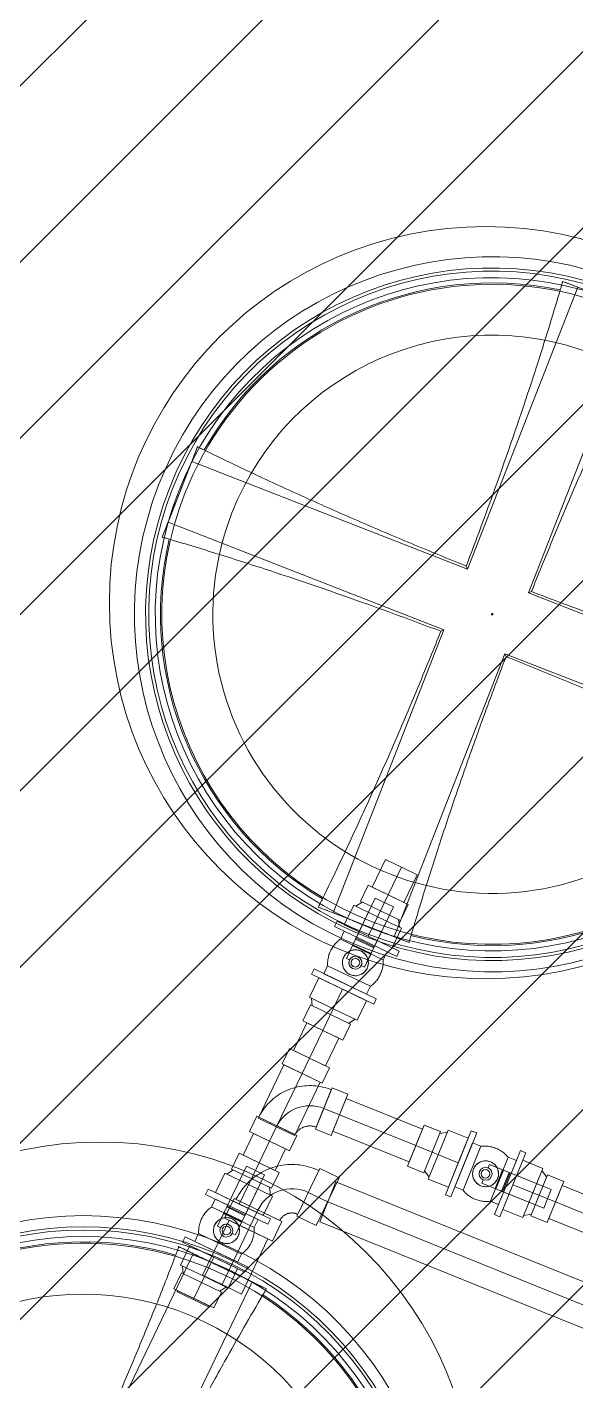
# Model space of a CAD drawing. Header units: metres. Extents: x -207 to 292, y -187 to 169.
# Drawn here: x -126.835 to -125.437, y -53.371 to -49.922 of the extents above; entities that cross this region are included whole.
import ezdxf

# ---------------------------------------------------------------- set-up
doc = ezdxf.new("R2010")
doc.units = ezdxf.units.M
for name, color, linetype, lineweight in [('EQUIPOS PIS', 7, 'Continuous', 9), ('P-PIPE', 7, 'Continuous', 9), ('P-PIPE-CNTR', 7, 'Continuous', 9), ('P-SANR-FIXT', 7, 'Continuous', 9)]:
    doc.layers.add(name, color=color, linetype=linetype, lineweight=lineweight)
doc.layers.add('PR10-ARQ-PL-001-Emplazamiento-C-1_dwg', color=7, linetype='Continuous', lineweight=9, true_color=0x767676)

# ---------------------------------------------------------------- blocks, each defined once
blk = doc.blocks.new('M_Las Quemas- Abastecimiento - M_Las Quemas- Abastecimiento-2189080-PLANTA EMPLAZAMIENTO ACTUALIZADO')
at = {"layer": 'P-SANR-FIXT'}
for p, q in [((-0.1416, 0.8554), (-0.1, 0.8554)), ((-0.1, 0.8554), (0.0663, 0.8554)), ((-0.1, 0.8554), (-0.1, 0.0845)), ((0.0663, 0.8554), (0.107, 0.8554)), ((0.0663, 0.8554), (0.0663, 0.0845)), ((-0.854, 0.0845), (-0.854, 0.1254)), ((0.8407, 0.1238), (0.8407, 0.0845)), ((-0.1, 0.0845), (-0.854, 0.0845)), ((-0.854, 0.0845), (-0.854, -0.0818)), ((-0.1061, 0.0906), (-0.1, 0.0845)), ((0.0663, 0.0845), (0.0721, 0.0903)), ((0.8407, 0.0845), (0.0663, 0.0845)), ((0.8407, -0.0818), (0.8407, 0.0845)), ((-0.854, -0.1226), (-0.854, -0.0818)), ((-0.854, -0.0818), (-0.1, -0.0818)), ((-0.1, -0.0818), (-0.106, -0.0878)), ((-0.1, -0.0818), (-0.1, -0.8559)), ((0.0721, -0.0876), (0.0663, -0.0818)), ((0.0663, -0.0818), (0.0663, -0.8559)), ((0.0663, -0.0818), (0.8407, -0.0818)), ((0.8407, -0.0818), (0.8407, -0.121)), ((-0.1, -0.8559), (-0.1416, -0.8559)), ((0.0663, -0.8559), (-0.1, -0.8559)), ((0.1071, -0.8559), (0.0663, -0.8559))]:
    blk.add_line(p, q, dxfattribs=at)
for radius, start, end in [(0.9108, 0, 180), (0.9108, 0, 180), (0.8822, 0, 180), (0.8822, 0, 180), (0.8742, 0, 180), (0.8576, 0, 180), (0.8576, 0, 180), (0.8408, 360, 180), (0.8443, 99.4666, 171.5984), (0.8443, 8.4016, 82.8449), (0.7112, 0, 180), (0.8443, 0, 5.2887), (0.9108, 180, 360), (0.9108, 180, 360), (0.8822, 180, 360), (0.8822, 180, 360), (0.8742, 180, 360), (0.8576, 180, 360), (0.8576, 180, 360), (0.8408, 180, 360), (0.7112, 180, 0), (0.00179, 360, 180), (0.00179, 0, 180), (0.00179, 180, 360), (0.00179, 180, 0), (0.8443, 354.7113, 360), (0.8443, 188.2168, 260.5334), (0.8443, 277.1551, 351.7832)]:
    blk.add_arc((0, 0), radius, start, end, dxfattribs=at)
for points in [[(-0.1389, 0.8328), (-0.1392, 0.8372), (-0.1399, 0.8454), (-0.1409, 0.8523), (-0.1416, 0.8554)], [(0.107, 0.8554), (0.1066, 0.8528), (0.1059, 0.8472), (0.1054, 0.841), (0.1052, 0.8377)], [(-0.854, 0), (-0.854, 0.021), (-0.854, 0.0628), (-0.854, 0.1045), (-0.854, 0.1254)], [(-0.854, 0.1254), (-0.8513, 0.1249), (-0.8454, 0.1242), (-0.8388, 0.1236), (-0.8353, 0.1234)], [(0.8353, 0.1234), (0.8362, 0.1234), (0.838, 0.1236), (0.8398, 0.1237), (0.8407, 0.1238)], [(0.8407, 0.1238), (0.8407, 0.1161), (0.8407, 0.1008), (0.8407, 0.0855), (0.8407, 0.0778)], [(0.8407, 0.0778), (0.8407, 0.0649), (0.8407, 0.0389), (0.8407, 0.013), (0.8407, 0)], [(-0.854, -0.1226), (-0.854, -0.1022), (-0.854, -0.0614), (-0.854, -0.0205), (-0.854, 0)], [(0.8407, 0), (0.8407, -0.013), (0.8407, -0.0389), (0.8407, -0.0649), (0.8407, -0.0778)], [(0.8407, -0.0778), (0.8407, -0.085), (0.8407, -0.0994), (0.8407, -0.1138), (0.8407, -0.121)], [(-0.8357, -0.1207), (-0.8391, -0.1209), (-0.8456, -0.1214), (-0.8513, -0.1222), (-0.854, -0.1226)], [(0.8407, -0.121), (0.8399, -0.121), (0.8382, -0.1208), (0.8365, -0.1207), (0.8357, -0.1207)], [(-0.1416, -0.8559), (-0.1412, -0.8538), (-0.1405, -0.8493), (-0.1395, -0.8415), (-0.1391, -0.8358), (-0.1389, -0.8328)], [(0.1052, -0.8377), (0.1054, -0.8411), (0.1059, -0.8475), (0.1067, -0.8532), (0.1071, -0.8559)]]:
    blk.add_open_spline(points, degree=3, dxfattribs=at)
for points, knots in [([(-0.1416, 0.8554), (-0.1292, 0.8554), (-0.1107, 0.8554), (-0.0859, 0.8554), (-0.0673, 0.8554), (-0.0486, 0.8554), (-0.0237, 0.8554), (0.0116, 0.8554), (0.0573, 0.8554), (0.0905, 0.8554), (0.107, 0.8554)], [-1, -1, -1, -1, -0.85, -0.775, -0.7, -0.625, -0.55, -0.4, -0.2, 0, 0, 0, 0]), ([(-0.1061, 0.0906), (-0.1064, 0.126), (-0.1073, 0.1963), (-0.1109, 0.3585), (-0.1179, 0.5293), (-0.1288, 0.7054), (-0.1353, 0.7908), (-0.1389, 0.8328)], [-1, -1, -1, -1, -0.863636, -0.727273, -0.363636, -0.181818, 0, 0, 0, 0]), ([(0.1052, 0.8377), (0.0998, 0.7742), (0.0919, 0.6656), (0.0833, 0.5084), (0.0786, 0.3938), (0.0758, 0.3011), (0.0741, 0.2312), (0.0728, 0.1611), (0.0723, 0.1139), (0.0721, 0.0903)], [-1, -1, -1, -1, -0.727273, -0.545455, -0.363636, -0.272727, -0.181818, -0.090909, 0, 0, 0, 0]), ([(-0.8353, 0.1234), (-0.7898, 0.1195), (-0.6971, 0.1125), (-0.5537, 0.1039), (-0.4312, 0.0984), (-0.332, 0.095), (-0.2571, 0.093), (-0.1817, 0.0915), (-0.1313, 0.0908), (-0.1061, 0.0906)], [-1, -1, -1, -1, -0.8, -0.6, -0.4, -0.3, -0.2, -0.1, 0, 0, 0, 0]), ([(0.0721, 0.0903), (0.0899, 0.0904), (0.1166, 0.0906), (0.1524, 0.0911), (0.1795, 0.0915), (0.2065, 0.092), (0.2424, 0.0927), (0.293, 0.0939), (0.3581, 0.0958), (0.4522, 0.0992), (0.5682, 0.1047), (0.7041, 0.113), (0.792, 0.1197), (0.8353, 0.1234)], [-1, -1, -1, -1, -0.931818, -0.897727, -0.863636, -0.829545, -0.795455, -0.727273, -0.636364, -0.545455, -0.363636, -0.181818, 0, 0, 0, 0]), ([(-0.106, -0.0878), (-0.1313, -0.0881), (-0.1817, -0.0887), (-0.3325, -0.0917), (-0.5061, -0.0983), (-0.6974, -0.1098), (-0.7901, -0.1168), (-0.8357, -0.1207)], [-1, -1, -1, -1, -0.9, -0.8, -0.4, -0.2, 0, 0, 0, 0]), ([(-0.1389, -0.8328), (-0.1335, -0.7695), (-0.1257, -0.6612), (-0.1171, -0.5045), (-0.1125, -0.3903), (-0.1097, -0.2979), (-0.108, -0.2282), (-0.1067, -0.1581), (-0.1062, -0.1113), (-0.106, -0.0878)], [-1, -1, -1, -1, -0.727273, -0.545455, -0.363636, -0.272727, -0.181818, -0.090909, 0, 0, 0, 0]), ([(0.0721, -0.0876), (0.0722, -0.1054), (0.0726, -0.1409), (0.0734, -0.1938), (0.0744, -0.2465), (0.0765, -0.3284), (0.0802, -0.4385), (0.0867, -0.5752), (0.095, -0.7088), (0.1016, -0.7953), (0.1052, -0.8377)], [-1, -1, -1, -1, -0.931818, -0.863636, -0.795455, -0.727273, -0.545455, -0.363636, -0.181818, 0, 0, 0, 0]), ([(0.8357, -0.1207), (0.8032, -0.1179), (0.7375, -0.1128), (0.6254, -0.1053), (0.4991, -0.0985), (0.382, -0.0938), (0.2872, -0.091), (0.2157, -0.0894), (0.1438, -0.0882), (0.096, -0.0877), (0.0721, -0.0876)], [-1, -1, -1, -1, -0.863636, -0.727273, -0.545455, -0.363636, -0.272727, -0.181818, -0.090909, 0, 0, 0, 0]), ([(0.1071, -0.8559), (0.0905, -0.8559), (0.0574, -0.8559), (0.0158, -0.8559), (-0.0175, -0.8559), (-0.0424, -0.8559), (-0.0673, -0.8559), (-0.0922, -0.8559), (-0.117, -0.8559), (-0.1334, -0.8559), (-0.1416, -0.8559)], [-1, -1, -1, -1, -0.8, -0.6, -0.5, -0.4, -0.3, -0.2, -0.1, 0, 0, 0, 0])]:
    blk.add_open_spline(points, degree=3, knots=knots, dxfattribs=at)
blk = doc.blocks.new('M_Ball Valve - 50-150 mm - 110 mm-2178758-PLANTA EMPLAZAMIENTO ACTUALIZADO')
at = {"layer": 'P-PIPE'}
for p, q in [((-0.06, 0.088), (-0.075, 0.088)), ((-0.075, 0.088), (-0.075, -0.088)), ((-0.075, 0.088), (-0.075, -0.088)), ((-0.06, -0.088), (-0.06, 0.088)), ((-0.06, -0.088), (-0.06, 0.088)), ((0.075, 0.088), (0.06, 0.088)), ((0.06, 0.088), (0.06, -0.088)), ((0.06, 0.088), (0.06, -0.088)), ((0.075, -0.088), (0.075, 0.088)), ((0.075, -0.088), (0.075, 0.088)), ((-0.0375, 0.0605), (-0.06, 0.0605)), ((-0.06, -0.0605), (-0.06, 0.0605)), ((-0.06, -0.0605), (-0.06, 0.0605)), ((-0.0375, 0.0605), (-0.0375, -0.0605)), ((-0.0375, 0.0605), (-0.0375, -0.0605)), ((0.06, 0.0605), (0.0375, 0.0605)), ((0.0375, 0.0605), (0.0375, -0.0605)), ((0.0375, 0.0605), (0.0375, -0.0605)), ((0.06, 0.0605), (0.06, -0.0605)), ((0.06, 0.0605), (0.06, -0.0605)), ((0, 0.0255), (0, 0.0165)), ((0, 0.0165), (0, 0.0255)), ((0, 0.0255), (0.0362, 0.0255)), ((0.0388, 0.0255), (0, 0.0255)), ((0.0362, 0.0255), (0.0543, 0.0255)), ((0.0362, -0.0255), (0.0362, 0.0255)), ((0.0388, 0.0255), (0.0388, -0.0255)), ((0.057, 0.0255), (0.0388, 0.0255)), ((0.0543, 0.0255), (0.17, 0.0255)), ((0.0543, -0.0255), (0.0543, 0.0255)), ((0.057, 0.0255), (0.057, -0.0255)), ((0.17, 0.0255), (0.057, 0.0255)), ((0.17, 0.0255), (0.17, -0.0255)), ((0.17, -0.0255), (0.17, 0.0255)), ((0, -0.0255), (0, -0.0165)), ((0, -0.0165), (0, -0.0255)), ((0.0388, -0.0255), (0, -0.0255)), ((0.0362, -0.0255), (0, -0.0255)), ((0.0543, -0.0255), (0.0362, -0.0255)), ((0.0388, -0.0255), (0.057, -0.0255)), ((0.17, -0.0255), (0.0543, -0.0255)), ((0.057, -0.0255), (0.17, -0.0255)), ((-0.06, -0.0605), (-0.0375, -0.0605)), ((0.0375, -0.0605), (0.06, -0.0605)), ((-0.075, -0.088), (-0.06, -0.088)), ((0.06, -0.088), (0.075, -0.088))]:
    blk.add_line(p, q, dxfattribs=at)
at = {"layer": 'P-PIPE', "flags": 128}
for points in [[(-0.0375, 0.0605), (-0.0347, 0.0619), (-0.0319, 0.0633), (-0.029, 0.0645), (-0.0261, 0.0656), (-0.0232, 0.0666), (-0.0202, 0.0675), (-0.0171, 0.0682), (-0.0141, 0.0688), (-0.011, 0.0693), (-0.0079, 0.0697), (-0.0048, 0.07), (-0.0017, 0.0701), (0.0014, 0.0701), (0.0046, 0.07), (0.0077, 0.0697), (0.0108, 0.0694), (0.0138, 0.0689), (0.0169, 0.0683), (0.0199, 0.0675), (0.0229, 0.0667), (0.0259, 0.0657), (0.0288, 0.0646), (0.0317, 0.0634), (0.0345, 0.0621), (0.0373, 0.0606), (0.0375, 0.0605)], [(0.0375, -0.0605), (0.0347, -0.0619), (0.0319, -0.0633), (0.029, -0.0645), (0.0261, -0.0656), (0.0232, -0.0666), (0.0202, -0.0675), (0.0171, -0.0682), (0.0141, -0.0688), (0.011, -0.0693), (0.0079, -0.0697), (0.0048, -0.07), (0.0017, -0.0701), (-0.0014, -0.0701), (-0.0046, -0.07), (-0.0077, -0.0697), (-0.0108, -0.0694), (-0.0138, -0.0689), (-0.0169, -0.0683), (-0.0199, -0.0675), (-0.0229, -0.0667), (-0.0259, -0.0657), (-0.0288, -0.0646), (-0.0317, -0.0634), (-0.0345, -0.0621), (-0.0373, -0.0606), (-0.0375, -0.0605)]]:
    blk.add_lwpolyline(points, dxfattribs=at)
at = {"layer": 'P-PIPE'}
for radius, start, end in [(0.033, 360, 180), (0.0165, 360, 180), (0.0165, 0, 180), (0.011, 0, 180), (0.011, 360, 180), (0.011, 0, 180), (0.011, 0, 180), (0.0165, 360, 90), (0.0165, 0, 90), (0.033, 180, 360), (0.0165, 180, 360), (0.0165, 180, 360), (0.011, 180, 360), (0.011, 180, 360), (0.011, 180, 360), (0.011, 180, 360), (0.0165, 270, 0), (0.0165, 270, 360)]:
    blk.add_arc((0, 0), radius, start, end, dxfattribs=at)
for points in [[(-0.033, 0), (-0.033, 0.0038), (-0.0317, 0.0115), (-0.0258, 0.0217), (-0.0168, 0.0292), (-0.0058, 0.0332), (0.0059, 0.0332), (0.0168, 0.0292), (0.0258, 0.0216), (0.0316, 0.0115), (0.033, 0.0038), (0.033, 0)], [(0.033, 0), (0.033, -0.0038), (0.0316, -0.0115), (0.0258, -0.0216), (0.0168, -0.0292), (0.0059, -0.0332), (-0.0058, -0.0332), (-0.0168, -0.0292), (-0.0258, -0.0217), (-0.0317, -0.0115), (-0.033, -0.0038), (-0.033, 0)]]:
    blk.add_open_spline(points, degree=3, dxfattribs=at)
blk = doc.blocks.new('Plastico - Codo - PL - Codo-V62-PLANTA EMPLAZAMIENTO ACTUALIZADO')
at = {"layer": 'P-PIPE'}
for p, q in [((-0.0674, 0.1512), (-0.0674, 0.0962)), ((0.0674, 0.1512), (-0.0674, 0.1512)), ((0.0674, 0.1512), (-0.0674, 0.1512)), ((0.0674, 0.0962), (0.0674, 0.1512)), ((-0.0674, 0.0962), (0.0674, 0.0962)), ((-0.0674, 0.0962), (0.0674, 0.0962)), ((-0.0618, 0.0962), (0.0617, 0.0962)), ((-0.0618, 0.0962), (0.0617, 0.0962)), ((-0.0962, 0.0674), (-0.1512, 0.0674)), ((-0.1512, 0.0674), (-0.1512, -0.0674)), ((-0.1512, 0.0674), (-0.1512, -0.0674)), ((-0.0962, -0.0674), (-0.0962, 0.0674)), ((-0.0962, -0.0674), (-0.0962, 0.0674)), ((-0.0962, 0.0617), (-0.0962, -0.0618)), ((-0.0962, 0.0617), (-0.0962, -0.0618)), ((-0.1512, -0.0674), (-0.0962, -0.0674))]:
    blk.add_line(p, q, dxfattribs=at)
at = {"layer": 'P-PIPE', "flags": 128}
for points in [[(-0.0962, -0.0618), (-0.0899, -0.0616), (-0.0836, -0.0612), (-0.0773, -0.0606), (-0.071, -0.0597), (-0.0648, -0.0586), (-0.0587, -0.0572), (-0.0526, -0.0556), (-0.0465, -0.0537), (-0.0406, -0.0516), (-0.0347, -0.0493), (-0.0289, -0.0467), (-0.0233, -0.0439), (-0.0177, -0.0409), (-0.0123, -0.0376), (-0.007, -0.0342), (-0.0019, -0.0305), (0.0031, -0.0266), (0.0079, -0.0225), (0.0126, -0.0183), (0.0171, -0.0138), (0.0214, -0.0092), (0.0255, -0.0044), (0.0295, 0.0005), (0.0332, 0.0056), (0.0367, 0.0109), (0.04, 0.0162), (0.0431, 0.0218), (0.046, 0.0274), (0.0486, 0.0331), (0.051, 0.039), (0.0532, 0.0449), (0.0551, 0.0509), (0.0568, 0.057), (0.0583, 0.0632), (0.0595, 0.0694), (0.0604, 0.0756), (0.0611, 0.0819), (0.0615, 0.0882), (0.0617, 0.0945), (0.0617, 0.0962)], [(-0.0618, 0.0962), (-0.0618, 0.0948), (-0.0619, 0.0935), (-0.062, 0.0921), (-0.0622, 0.0907), (-0.0624, 0.0894), (-0.0627, 0.088), (-0.0631, 0.0867), (-0.0635, 0.0854), (-0.064, 0.0841), (-0.0645, 0.0828), (-0.065, 0.0815), (-0.0656, 0.0803), (-0.0663, 0.0791), (-0.067, 0.0779), (-0.0678, 0.0768), (-0.0686, 0.0756), (-0.0694, 0.0745), (-0.0703, 0.0735), (-0.0712, 0.0725), (-0.0722, 0.0715), (-0.0732, 0.0706), (-0.0743, 0.0697), (-0.0753, 0.0688), (-0.0764, 0.068), (-0.0776, 0.0672), (-0.0788, 0.0665), (-0.08, 0.0658), (-0.0812, 0.0652), (-0.0825, 0.0646), (-0.0837, 0.0641), (-0.085, 0.0636), (-0.0863, 0.0632), (-0.0877, 0.0628), (-0.089, 0.0625), (-0.0904, 0.0623), (-0.0917, 0.062), (-0.0931, 0.0619), (-0.0945, 0.0618), (-0.0958, 0.0618), (-0.0962, 0.0617)]]:
    blk.add_lwpolyline(points, dxfattribs=at)
blk = doc.blocks.new('YADRAN_LASQUEMAS_ARQ_MO_004_PLANTA LODOS_rvt-1-PLANTA EMPLAZAMIENTO ACTUALIZADO')
at = {"layer": 'P-PIPE'}
for p, q in [((-125.9222, -52.0429), (-125.9561, -52.1133)), ((-125.8817, -52.0624), (-125.9222, -52.0429)), ((-125.8817, -52.0624), (-125.9222, -52.0429)), ((-125.8411, -52.0819), (-125.8817, -52.0624)), ((-125.8411, -52.0819), (-125.8817, -52.0624)), ((-125.875, -52.1523), (-125.8411, -52.0819)), ((-125.9666, -52.1083), (-125.9861, -52.1489)), ((-125.8646, -52.1574), (-125.9666, -52.1083)), ((-125.8646, -52.1574), (-125.9666, -52.1083)), ((-125.9561, -52.1133), (-125.9156, -52.1328)), ((-125.9561, -52.1133), (-125.9156, -52.1328)), ((-125.9814, -52.1511), (-125.998, -52.1617)), ((-125.9861, -52.1489), (-125.8841, -52.1979)), ((-125.9861, -52.1489), (-125.8841, -52.1979)), ((-125.9156, -52.1328), (-125.875, -52.1523)), ((-125.9156, -52.1328), (-125.875, -52.1523)), ((-126.0031, -52.1592), (-126.0269, -52.2088)), ((-125.9423, -52.1884), (-126.0031, -52.1592)), ((-125.8816, -52.2177), (-125.9423, -52.1884)), ((-125.8841, -52.1979), (-125.8646, -52.1574)), ((-126.0269, -52.2088), (-125.9662, -52.238)), ((-125.9054, -52.2672), (-125.8816, -52.2177)), ((-125.8867, -52.2152), (-125.8888, -52.1957)), ((-125.9662, -52.238), (-125.9054, -52.2672)), ((-126.0919, -52.3439), (-126.1158, -52.3935)), ((-126.0312, -52.3732), (-126.0919, -52.3439)), ((-126.1158, -52.3935), (-126.055, -52.4227)), ((-126.1107, -52.396), (-126.1086, -52.4155)), ((-125.9705, -52.4024), (-126.0312, -52.3732)), ((-126.1133, -52.4132), (-126.1328, -52.4538)), ((-126.0113, -52.4623), (-126.1133, -52.4132)), ((-126.0113, -52.4623), (-126.1133, -52.4132)), ((-126.055, -52.4227), (-125.9943, -52.452)), ((-125.9943, -52.452), (-125.9705, -52.4024)), ((-126.1223, -52.4588), (-126.1562, -52.5291)), ((-126.1328, -52.4538), (-126.0308, -52.5029)), ((-126.1328, -52.4538), (-126.0308, -52.5029)), ((-126.0818, -52.4783), (-126.1223, -52.4588)), ((-126.0818, -52.4783), (-126.1223, -52.4588)), ((-126.0308, -52.5029), (-126.0113, -52.4623)), ((-126.016, -52.46), (-125.9994, -52.4495)), ((-126.0412, -52.4978), (-126.0818, -52.4783)), ((-126.0412, -52.4978), (-126.0818, -52.4783)), ((-126.0751, -52.5681), (-126.0412, -52.4978)), ((-126.1666, -52.5241), (-126.1854, -52.5631)), ((-126.0646, -52.5732), (-126.1666, -52.5241)), ((-126.0646, -52.5732), (-126.1666, -52.5241)), ((-126.1562, -52.5291), (-126.1156, -52.5486)), ((-126.1562, -52.5291), (-126.1156, -52.5486)), ((-126.1807, -52.5654), (-126.2449, -52.6989)), ((-126.1854, -52.5631), (-126.0834, -52.6122)), ((-126.1854, -52.5631), (-126.0834, -52.6122)), ((-126.0881, -52.6099), (-126.1807, -52.5654)), ((-126.0881, -52.6099), (-126.1807, -52.5654)), ((-126.1156, -52.5486), (-126.0751, -52.5681)), ((-126.1156, -52.5486), (-126.0751, -52.5681)), ((-126.0834, -52.6122), (-126.0646, -52.5732)), ((-126.1524, -52.7435), (-126.0881, -52.6099)), ((-126.058, -52.6244), (-126.1004, -52.7294)), ((-126.058, -52.6244), (-126.1004, -52.7294)), ((-126.0984, -52.7245), (-126.06, -52.6293)), ((-126.0984, -52.7245), (-126.06, -52.6293)), ((-126.0179, -52.6406), (-126.058, -52.6244)), ((-126.0603, -52.7456), (-126.0179, -52.6406)), ((-126.0603, -52.7456), (-126.0179, -52.6406)), ((-126.0222, -52.6514), (-126.0391, -52.6931)), ((-126.0222, -52.6514), (-126.0391, -52.6931)), ((-125.8281, -52.7298), (-126.0222, -52.6514)), ((-126.2497, -52.6967), (-126.2684, -52.7357)), ((-126.1476, -52.7457), (-126.2497, -52.6967)), ((-126.1476, -52.7457), (-126.2497, -52.6967)), ((-126.246, -52.7013), (-126.1535, -52.7458)), ((-126.246, -52.7013), (-126.1535, -52.7458)), ((-126.1524, -52.7435), (-126.2449, -52.6989)), ((-126.1524, -52.7435), (-126.2449, -52.6989)), ((-126.0391, -52.6931), (-126.0559, -52.7348)), ((-126.0391, -52.6931), (-126.0559, -52.7348)), ((-126.258, -52.7407), (-126.2844, -52.7957)), ((-126.2684, -52.7357), (-126.1664, -52.7848)), ((-126.2684, -52.7357), (-126.1664, -52.7848)), ((-126.2174, -52.7602), (-126.258, -52.7407)), ((-126.2174, -52.7602), (-126.258, -52.7407)), ((-126.1004, -52.7294), (-126.0603, -52.7456)), ((-126.0559, -52.7348), (-125.8618, -52.8132)), ((-125.8238, -52.719), (-125.8662, -52.824)), ((-125.8238, -52.719), (-125.8662, -52.824)), ((-125.845, -52.7715), (-125.8281, -52.7298)), ((-125.845, -52.7715), (-125.8281, -52.7298)), ((-125.8245, -52.8409), (-125.7821, -52.7359)), ((-125.8245, -52.8409), (-125.7821, -52.7359)), ((-125.7821, -52.7359), (-125.8238, -52.719)), ((-125.7625, -52.7321), (-125.7878, -52.7946)), ((-125.7646, -52.7374), (-125.784, -52.7408)), ((-125.7115, -52.7527), (-125.7625, -52.7321)), ((-126.1769, -52.7797), (-126.2174, -52.7602)), ((-126.1769, -52.7797), (-126.2174, -52.7602)), ((-126.1664, -52.7848), (-126.1476, -52.7457)), ((-125.8618, -52.8132), (-125.845, -52.7715)), ((-125.8618, -52.8132), (-125.845, -52.7715)), ((-125.7368, -52.8152), (-125.7115, -52.7527)), ((-126.2949, -52.7907), (-126.3144, -52.8312)), ((-126.1929, -52.8397), (-126.2949, -52.7907)), ((-126.1929, -52.8397), (-126.2949, -52.7907)), ((-126.2844, -52.7957), (-126.2439, -52.8152)), ((-126.2844, -52.7957), (-126.2439, -52.8152)), ((-126.2033, -52.8347), (-126.1769, -52.7797)), ((-125.7878, -52.7946), (-125.813, -52.8571)), ((-125.5725, -52.8089), (-125.5977, -52.8714)), ((-125.5215, -52.8295), (-125.5725, -52.8089)), ((-126.3314, -52.8416), (-126.3552, -52.8911)), ((-126.2706, -52.8708), (-126.3314, -52.8416)), ((-126.3097, -52.8335), (-126.3263, -52.844)), ((-126.3144, -52.8312), (-126.2124, -52.8803)), ((-126.3144, -52.8312), (-126.2124, -52.8803)), ((-126.2439, -52.8152), (-126.2033, -52.8347)), ((-126.2439, -52.8152), (-126.2033, -52.8347)), ((-126.2124, -52.8803), (-126.1929, -52.8397)), ((-125.8662, -52.824), (-125.8245, -52.8409)), ((-125.8225, -52.836), (-125.8109, -52.8519)), ((-125.762, -52.8777), (-125.7368, -52.8152)), ((-125.5467, -52.892), (-125.5215, -52.8295)), ((-125.512, -52.8507), (-125.5236, -52.8348)), ((-126.2099, -52.9), (-126.2706, -52.8708)), ((-126.215, -52.8976), (-126.2171, -52.878)), ((-126.0484, -52.8637), (-126.069, -52.9147)), ((-126.0484, -52.8637), (-126.069, -52.9147)), ((-125.2472, -53.1874), (-126.0484, -52.8637)), ((-125.813, -52.8571), (-125.762, -52.8777)), ((-125.5977, -52.8714), (-125.623, -52.9339)), ((-125.51, -52.8458), (-125.5524, -52.9508)), ((-125.51, -52.8458), (-125.5524, -52.9508)), ((-125.5107, -52.9676), (-125.4683, -52.8627)), ((-125.5107, -52.9676), (-125.4683, -52.8627)), ((-125.4683, -52.8627), (-125.51, -52.8458)), ((-125.4726, -52.8734), (-125.4895, -52.9151)), ((-125.4726, -52.8734), (-125.4895, -52.9151)), ((-124.9608, -53.0802), (-125.4726, -52.8734)), ((-126.3552, -52.8911), (-126.2945, -52.9204)), ((-126.2337, -52.9496), (-126.2099, -52.9)), ((-125.572, -52.9545), (-125.5467, -52.892)), ((-126.2945, -52.9204), (-126.2337, -52.9496)), ((-126.069, -52.9147), (-126.0896, -52.9657)), ((-126.069, -52.9147), (-126.0896, -52.9657)), ((-125.623, -52.9339), (-125.572, -52.9545)), ((-125.5698, -52.9493), (-125.5505, -52.9459)), ((-125.4895, -52.9151), (-125.5064, -52.9569)), ((-125.4895, -52.9151), (-125.5064, -52.9569)), ((-126.3204, -52.9616), (-126.3879, -53.1019)), ((-126.2708, -52.9854), (-126.3204, -52.9616)), ((-126.2708, -52.9854), (-126.3204, -52.9616)), ((-126.0896, -52.9657), (-125.2884, -53.2894)), ((-125.5524, -52.9508), (-125.5107, -52.9676)), ((-125.5064, -52.9569), (-124.9945, -53.1637)), ((-126.2888, -53.1496), (-126.2213, -53.0093)), ((-126.2213, -53.0093), (-126.2708, -52.9854)), ((-126.2213, -53.0093), (-126.2708, -52.9854)), ((-126.4202, -53.0263), (-126.4441, -53.0759)), ((-126.3595, -53.0555), (-126.4202, -53.0263)), ((-126.4441, -53.0759), (-126.3833, -53.1051)), ((-126.439, -53.0783), (-126.4369, -53.0979)), ((-126.2988, -53.0848), (-126.3595, -53.0555)), ((-126.3226, -53.1343), (-126.2988, -53.0848)), ((-126.4416, -53.0956), (-126.4611, -53.1362)), ((-126.3396, -53.1447), (-126.4416, -53.0956)), ((-126.3396, -53.1447), (-126.4416, -53.0956)), ((-126.3879, -53.1019), (-126.3383, -53.1257)), ((-126.3879, -53.1019), (-126.3383, -53.1257)), ((-126.3833, -53.1051), (-126.3226, -53.1343)), ((-126.4611, -53.1362), (-126.3591, -53.1852)), ((-126.4611, -53.1362), (-126.3591, -53.1852)), ((-126.4506, -53.1412), (-126.4521, -53.1442)), ((-126.4521, -53.1442), (-126.4115, -53.1637)), ((-126.4521, -53.1442), (-126.4115, -53.1637)), ((-126.4101, -53.1607), (-126.4506, -53.1412)), ((-126.4101, -53.1607), (-126.4506, -53.1412)), ((-126.3591, -53.1852), (-126.3396, -53.1447)), ((-126.3443, -53.1424), (-126.3277, -53.1319)), ((-126.3383, -53.1257), (-126.2888, -53.1496)), ((-126.3383, -53.1257), (-126.2888, -53.1496)), ((-126.4115, -53.1637), (-126.371, -53.1832)), ((-126.4115, -53.1637), (-126.371, -53.1832)), ((-126.3695, -53.1802), (-126.4101, -53.1607)), ((-126.3695, -53.1802), (-126.4101, -53.1607)), ((-126.371, -53.1832), (-126.3695, -53.1802))]:
    blk.add_line(p, q, dxfattribs=at)
at = {"layer": 'P-PIPE', "flags": 128}
for points in [[(-126.06, -52.6293), (-126.0654, -52.6272), (-126.071, -52.6253), (-126.0766, -52.6237), (-126.0822, -52.6223), (-126.0879, -52.6211), (-126.0937, -52.6202), (-126.0995, -52.6194), (-126.1053, -52.619), (-126.1111, -52.6187), (-126.1169, -52.6187), (-126.1228, -52.6189), (-126.1286, -52.6193), (-126.1344, -52.62), (-126.1402, -52.6209), (-126.1459, -52.622), (-126.1515, -52.6234), (-126.1572, -52.625), (-126.1627, -52.6268), (-126.1682, -52.6288), (-126.1736, -52.6311), (-126.1788, -52.6336), (-126.184, -52.6362), (-126.1891, -52.6391), (-126.1941, -52.6422), (-126.1989, -52.6455), (-126.2036, -52.6489), (-126.2081, -52.6526), (-126.2125, -52.6564), (-126.2168, -52.6604), (-126.2209, -52.6646), (-126.2248, -52.6689), (-126.2285, -52.6734), (-126.2321, -52.678), (-126.2354, -52.6828), (-126.2386, -52.6877), (-126.2416, -52.6927), (-126.2443, -52.6978), (-126.246, -52.7013)], [(-126.1535, -52.7458), (-126.1527, -52.7443), (-126.1519, -52.7428), (-126.151, -52.7413), (-126.15, -52.7398), (-126.149, -52.7385), (-126.1479, -52.7371), (-126.1468, -52.7358), (-126.1456, -52.7345), (-126.1444, -52.7333), (-126.1431, -52.7321), (-126.1418, -52.731), (-126.1405, -52.73), (-126.1391, -52.729), (-126.1376, -52.728), (-126.1361, -52.7271), (-126.1346, -52.7263), (-126.1331, -52.7255), (-126.1315, -52.7248), (-126.1299, -52.7242), (-126.1283, -52.7236), (-126.1266, -52.7231), (-126.125, -52.7226), (-126.1233, -52.7222), (-126.1216, -52.7219), (-126.1199, -52.7217), (-126.1182, -52.7215), (-126.1164, -52.7214), (-126.1147, -52.7214), (-126.113, -52.7214), (-126.1113, -52.7215), (-126.1095, -52.7217), (-126.1078, -52.7219), (-126.1061, -52.7222), (-126.1045, -52.7226), (-126.1028, -52.723), (-126.1011, -52.7235), (-126.0995, -52.7241), (-126.0984, -52.7245)]]:
    blk.add_lwpolyline(points, dxfattribs=at)
at = {"layer": 'P-PIPE-CNTR'}
for p, q in [((-125.8817, -52.0624), (-125.9156, -52.1328)), ((-125.8817, -52.0624), (-125.9156, -52.1328)), ((-125.9156, -52.1328), (-125.9662, -52.238)), ((-126.0818, -52.4783), (-126.0312, -52.3732)), ((-126.0818, -52.4783), (-126.1156, -52.5486)), ((-126.0818, -52.4783), (-126.1156, -52.5486)), ((-126.1156, -52.5486), (-126.1344, -52.5877)), ((-126.1986, -52.7212), (-126.1344, -52.5877)), ((-126.0391, -52.6931), (-126.0792, -52.6769)), ((-125.845, -52.7715), (-126.0391, -52.6931)), ((-125.845, -52.7715), (-126.0391, -52.6931)), ((-126.1986, -52.7212), (-126.2174, -52.7602)), ((-126.2174, -52.7602), (-126.2439, -52.8152)), ((-126.2174, -52.7602), (-126.2439, -52.8152)), ((-125.845, -52.7715), (-125.7368, -52.8152)), ((-126.2439, -52.8152), (-126.2945, -52.9204)), ((-125.4895, -52.9151), (-125.5977, -52.8714)), ((-126.069, -52.9147), (-126.1186, -52.8909)), ((-126.247, -52.9358), (-126.2708, -52.9854)), ((-126.069, -52.9147), (-125.2678, -53.2384)), ((-126.069, -52.9147), (-125.2678, -53.2384)), ((-124.9777, -53.1219), (-125.4895, -52.9151)), ((-124.9777, -53.1219), (-125.4895, -52.9151)), ((-126.3383, -53.1257), (-126.2708, -52.9854)), ((-126.3383, -53.1257), (-126.2708, -52.9854)), ((-126.4101, -53.1607), (-126.3595, -53.0555)), ((-126.4101, -53.1607), (-126.4115, -53.1637))]:
    blk.add_line(p, q, dxfattribs=at)
for centre, radius, start in [((-126.1146, -52.7645), 0.0945, 68), ((-126.1603, -52.9776), 0.0962, 64.307)]:
    blk.add_arc(centre, radius, start, 154.307, dxfattribs=at)
at = {"layer": 'P-PIPE', "lineweight": 9}
for name, p, rotation in [('M_Ball Valve - 50-150 mm - 110 mm-2178758-PLANTA EMPLAZAMIENTO ACTUALIZADO', (-125.9987, -52.3056), 64.30701709532472), ('M_Ball Valve - 50-150 mm - 110 mm-2178758-PLANTA EMPLAZAMIENTO ACTUALIZADO', (-125.6672, -52.8433), 337.9999999999984), ('Plastico - Codo - PL - Codo-V62-PLANTA EMPLAZAMIENTO ACTUALIZADO', (-126.2053, -52.8491), 154.3070170953164), ('M_Ball Valve - 50-150 mm - 110 mm-2178758-PLANTA EMPLAZAMIENTO ACTUALIZADO', (-126.327, -52.9879), 64.30701709532423)]:
    blk.add_blockref(name, p, dxfattribs=dict(at, rotation=rotation))
at = {"layer": 'P-SANR-FIXT', "lineweight": 9}
for p, rotation in [((-125.6505, -51.4178), 338.6769613181336), ((-126.6921, -53.861), 334.3070170953259)]:
    blk.add_blockref('M_Las Quemas- Abastecimiento - M_Las Quemas- Abastecimiento-2189080-PLANTA EMPLAZAMIENTO ACTUALIZADO', p, dxfattribs=dict(at, rotation=rotation))
blk = doc.blocks.new('PR10-ARQ-PL-001-Emplazamiento-C-1_dwg-674643-PLANTA EMPLAZAMIENTO ACTUALIZADO')
at = {"lineweight": 9, "true_color": 0x0000ff}
h = blk.add_hatch(dxfattribs=at)
h.set_pattern_fill('FP_4', color=5, style=0, pattern_type=2)
h.set_pattern_definition([(45, (0, 0), (-0.2245064, 0.2245064), [])])
h.paths.add_polyline_path([(-125.2956, -55.599), (-123.0055, -50.0861), (-119.8551, -51.354), (-115.6099, -41.0758), (-122.3859, -38.2353), (-126.6323, -48.3353), (-126.5052, -48.3886), (-128.9565, -54.1217), (-126.7366, -55.0176)])
at = {"layer": 'EQUIPOS PIS'}
for centre in [(-125.6669, -51.3883), (-126.6494, -53.7206)]:
    blk.add_circle(centre, 0.9582, dxfattribs=at)

msp = doc.modelspace()

# ---------------------------------------------------------------- block references
at = {"lineweight": 5}
msp.add_blockref('YADRAN_LASQUEMAS_ARQ_MO_004_PLANTA LODOS_rvt-1-PLANTA EMPLAZAMIENTO ACTUALIZADO', (0, 0), dxfattribs=at)
at = {"layer": 'PR10-ARQ-PL-001-Emplazamiento-C-1_dwg', "color": 7}
msp.add_blockref('PR10-ARQ-PL-001-Emplazamiento-C-1_dwg-674643-PLANTA EMPLAZAMIENTO ACTUALIZADO', (0, 0), dxfattribs=at)

doc.saveas('drawing.dxf')
